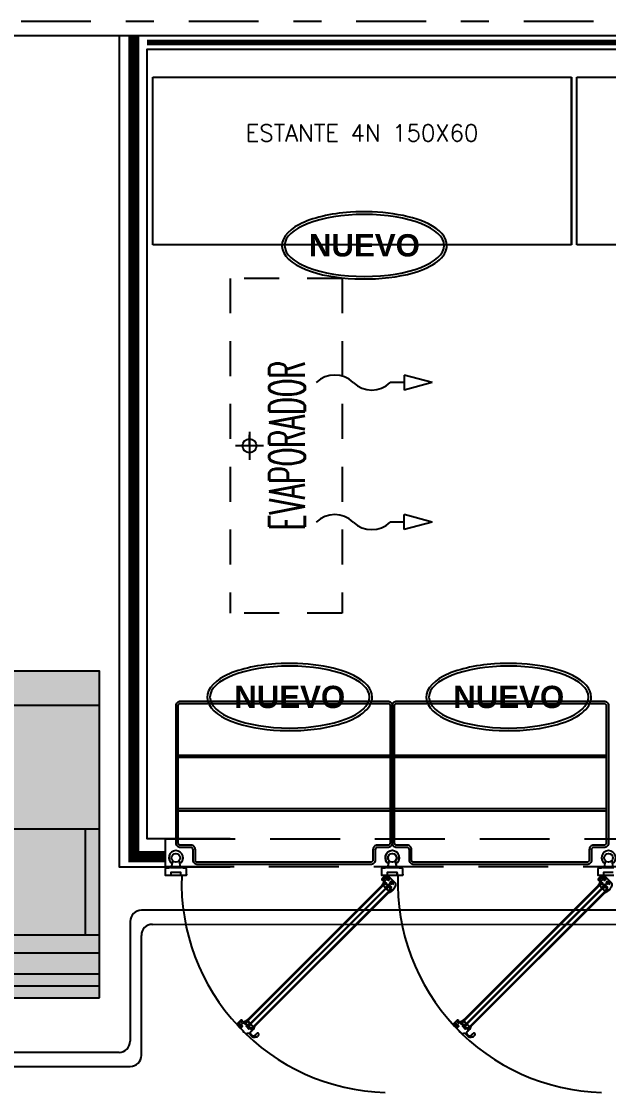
# Model space of a CAD drawing. Header units: millimetres. Extents: x 340 to 1003762, y 22 to 362022.
# Drawn here: x 423.4 to 425.502, y 86.508 to 90.346 of the extents above; entities that cross this region are included whole.
import ezdxf
from ezdxf.enums import TextEntityAlignment as Align
from ezdxf.xclip import XClip

# ---------------------------------------------------------------- set-up
doc = ezdxf.new("R2010")
doc.units = ezdxf.units.MM
doc.header["$XCLIPFRAME"] = 0
for name, pattern in [('LSBB_P_002 - PLANTA 1° NIVEL SALA DE VENTAS$0$000_ALTILLO PROPUESTA$0$HIDDEN', [0.375, 0.25, -0.125]), ('LSBB_P_002 - PLANTA 1° NIVEL SALA DE VENTAS$0$CONTINUOS', [0]), ('LSBB_P_002 - PLANTA 1° NIVEL SALA DE VENTAS$0$DASHDOT2', [0.5, 0.25, -0.125, 0, -0.125]), ('LSBB_P_002 - PLANTA 1° NIVEL SALA DE VENTAS$0$HIDDEN', [0.375, 0.25, -0.125])]:
    doc.linetypes.add(name, pattern=pattern)
for name, color, linetype in [('LSBB_P_002 - PLANTA 1° NIVEL SALA DE VENTAS$0$A-ACTIVOS NUEVOS', 20, 'Continuous'), ('LSBB_P_002 - PLANTA 1° NIVEL SALA DE VENTAS$0$A-Equipamiento acero inox', 8, 'Continuous'), ('LSBB_P_002 - PLANTA 1° NIVEL SALA DE VENTAS$0$A-EVAPORADOR', 8, 'Continuous'), ('LSBB_P_002 - PLANTA 1° NIVEL SALA DE VENTAS$0$A-LAYOUT', 7, 'Continuous'), ('LSBB_P_002 - PLANTA 1° NIVEL SALA DE VENTAS$0$A-MOBILIARIO', 8, 'Continuous'), ('LSBB_P_002 - PLANTA 1° NIVEL SALA DE VENTAS$0$A-Muebles', 8, 'Continuous'), ('LSBB_P_002 - PLANTA 1° NIVEL SALA DE VENTAS$0$A-MUEBLES FRIO', 2, 'Continuous'), ('LSBB_P_002 - PLANTA 1° NIVEL SALA DE VENTAS$0$A-PANEL CAMARA NUEVO', 10, 'LSBB_P_002 - PLANTA 1° NIVEL SALA DE VENTAS$0$CONTINUOS'), ('LSBB_P_002 - PLANTA 1° NIVEL SALA DE VENTAS$0$A-SALA DEFENSAS', 9, 'Continuous'), ('LSBB_P_002 - PLANTA 1° NIVEL SALA DE VENTAS$0$A-SE CONSTRUYE RELLENO', 10, 'LSBB_P_002 - PLANTA 1° NIVEL SALA DE VENTAS$0$CONTINUOS'), ('LSBB_P_002 - PLANTA 1° NIVEL SALA DE VENTAS$0$E-TABIQUE-CAMARA', 1, 'Continuous'), ('LSBB_P_002 - PLANTA 1° NIVEL SALA DE VENTAS$0$EJES', 8, 'LSBB_P_002 - PLANTA 1° NIVEL SALA DE VENTAS$0$DASHDOT2'), ('LSBB_P_002 - PLANTA 1° NIVEL SALA DE VENTAS$0$LAYOUT$0$A-SALA-HATCH-FIAMBRES', 30, 'Continuous'), ('LSBB_P_002 - PLANTA 1° NIVEL SALA DE VENTAS$0$MUEBLES DE FRIO', 4, 'Continuous'), ('XREF', 7, 'Continuous')]:
    doc.layers.add(name, color=color, linetype=linetype)
doc.styles.add('LSBB_P_002 - PLANTA 1° NIVEL SALA DE VENTAS$0$ARIAL', font='')
doc.styles.add('LSBB_P_002 - PLANTA 1° NIVEL SALA DE VENTAS$0$REF-LAYOUT N+0.00 E 03$0$REF-LAYOUT N+0.00 E 02$0$1301_Sala de Venta$0$ARQ', font='SIMPLEX.shx')
doc.styles.add('LSBB_P_002 - PLANTA 1° NIVEL SALA DE VENTAS$0$ROMANS', font='romans')
doc.styles.add('LSBB_P_002 - PLANTA 1° NIVEL SALA DE VENTAS$0$ROMANS20', font='ROMANS8.SHX', dxfattribs={"width": 0.9, "height": 2})
doc.styles.get('LSBB_P_002 - PLANTA 1° NIVEL SALA DE VENTAS$0$ARIAL').set_extended_font_data('Arial', bold=True)

# ---------------------------------------------------------------- blocks, each defined once
blk = doc.blocks.new('LSBB_P_002 - PLANTA 1° NIVEL SALA DE VENTAS$0$1301_plate_1$0$PLANTA$0$A$C5A5E64FF')
at = {"color": 0}
for p, q in [((0, 0, 0), (0, 60, 0)), ((0, 60, 0), (150, 60, 0)), ((150, 60, 0), (150, 0, 0)), ((150, 0, 0), (150, 60, 0)), ((150, 0, 0), (0, 0, 0))]:
    blk.add_line(p, q, dxfattribs=at)
blk = doc.blocks.new('LSBB_P_002 - PLANTA 1° NIVEL SALA DE VENTAS$0$A$C529333AF')
at = {"layer": 'LSBB_P_002 - PLANTA 1° NIVEL SALA DE VENTAS$0$A-ACTIVOS NUEVOS', "extrusion": (0, 0, -1)}
blk.add_ellipse((0, 0), major_axis=(0.2855, 0), ratio=0.388575, dxfattribs=at)
at = {"layer": 'LSBB_P_002 - PLANTA 1° NIVEL SALA DE VENTAS$0$A-ACTIVOS NUEVOS'}
blk.add_open_spline([(0.2955, 0), (0.2955, -0.021), (0.2828, -0.0409), (0.2407, -0.0737), (0.2108, -0.0875), (0.0693, -0.1291), (-0.0893, -0.1272), (-0.2453, -0.0748), (-0.2842, -0.048), (-0.3027, 0.019), (-0.2777, 0.0523), (-0.188, 0.0987), (-0.1218, 0.1143), (0.0524, 0.1263), (0.163, 0.1102), (0.2698, 0.0572), (0.2955, 0.0303), (0.2955, 0)], degree=3, knots=[0, 0, 0, 0, 0.461791, 0.461791, 0.923583, 0.923583, 2.283227, 2.283227, 3.034626, 3.034626, 3.786024, 3.786024, 4.537423, 4.537423, 5.618495, 5.618495, 6.283185, 6.283185, 6.283185, 6.283185], dxfattribs=at)
at = {"layer": 'LSBB_P_002 - PLANTA 1° NIVEL SALA DE VENTAS$0$A-ACTIVOS NUEVOS', "insert": (0, 0), "char_height": 0.08, "attachment_point": 5, "style": 'LSBB_P_002 - PLANTA 1° NIVEL SALA DE VENTAS$0$ARIAL'}
blk.add_mtext_dynamic_manual_height_columns('NUEVO', width=0.536552, gutter_width=0.7, heights=[0], dxfattribs=at)
blk = doc.blocks.new('LSBB_P_002 - PLANTA 1° NIVEL SALA DE VENTAS$0$EVC5-302-22')
at = {"linetype": 'LSBB_P_002 - PLANTA 1° NIVEL SALA DE VENTAS$0$HIDDEN', "ltscale": 0.5}
for p, q in [((2.3, -0.1), (1.1, -0.1)), ((1.1, -0.5), (1.1, -0.1)), ((2.3, -0.5), (2.3, -0.1)), ((2.3, -0.5), (1.1, -0.5))]:
    blk.add_line(p, q, dxfattribs=at)
for p, q in [((1.7, -0.2188), (1.7, -0.1188)), ((1.75, -0.1688), (1.65, -0.1688)), ((1.7, -0.1688), (1.74, -0.1688)), ((1.4269, -0.7226), (1.4269, -0.6726)), ((1.9269, -0.7226), (1.9269, -0.6726)), ((1.4001, -0.7226), (1.4537, -0.7226)), ((1.4269, -0.8226), (1.4001, -0.7226)), ((1.4269, -0.8226), (1.4537, -0.7226)), ((1.9537, -0.7226), (1.9001, -0.7226)), ((1.9269, -0.8226), (1.9001, -0.7226)), ((1.9269, -0.8226), (1.9537, -0.7226))]:
    blk.add_line(p, q)
blk.add_circle((1.7, -0.1688), 0.025)
for centre, start, end in [((1.3584, -0.4738), 315.9581, 44.0419), ((1.8584, -0.4738), 315.9581, 44.0419), ((1.4954, -0.6063), 135.9581, 224.0419), ((1.9954, -0.6063), 135.9581, 224.0419)]:
    blk.add_arc(centre, 0.0953, start, end)
at = {"style": 'LSBB_P_002 - PLANTA 1° NIVEL SALA DE VENTAS$0$ROMANS20', "width": 0.55}
blk.add_text('EVAPORADOR', height=0.128, dxfattribs=at).set_placement((1.7009, -0.3034), align=Align.MIDDLE)
blk = doc.blocks.new('LSBB_P_002 - PLANTA 1° NIVEL SALA DE VENTAS$0$REF-LAYOUT N+0.00 E 03$0$REF-LAYOUT N+0.00 E 02$0$1301_Sala de Venta$0$VITRINA_2448_X_1170')
h = blk.add_hatch(color=256)
h.dxf.hatch_style = 1
h.paths.add_polyline_path([(-2883.08, -5350.77), (-2883.08, -5233.77), (-3127.88, -5233.77), (-3127.88, -5350.77)])
h.paths.add_polyline_path([(-3083.16, -5281.93), (-2924.23, -5281.93), (-2924.23, -5259.43), (-3083.16, -5259.43)], flags=24)
at = {"layer": 'LSBB_P_002 - PLANTA 1° NIVEL SALA DE VENTAS$0$A-MUEBLES FRIO', "linetype": 'Continuous'}
for p, q in [((-3127.88, -5245.92), (-2883.08, -5245.92)), ((-2883.08, -5290.27), (-3127.88, -5290.27)), ((-3122.88, -5328.13), (-3122.88, -5290.27)), ((-3007.98, -5290.27), (-3007.98, -5328.13)), ((-3002.98, -5290.27), (-3002.98, -5328.13)), ((-2888.08, -5328.13), (-2888.08, -5290.27)), ((-3055.58, -5295.57), (-3080.41, -5322.33)), ((-2930.74, -5295.57), (-2955.57, -5322.33)), ((-3061.98, -5297.41), (-3078.1, -5314.59)), ((-2937.15, -5297.41), (-2953.27, -5314.59)), ((-3060.11, -5305.76), (-3073.96, -5320.44)), ((-2935.27, -5305.76), (-2949.12, -5320.44)), ((-3127.88, -5328.13), (-2883.08, -5328.13)), ((-3127.88, -5334.6), (-2883.08, -5334.6)), ((-3127.88, -5342.14), (-2883.08, -5342.14)), ((-3127.88, -5346.45), (-2883.08, -5346.45))]:
    blk.add_line(p, q, dxfattribs=at)
blk.add_lwpolyline([(-2883.08, -5350.77), (-2883.08, -5233.77), (-3127.88, -5233.77), (-3127.88, -5350.77), (-3127.88, -5233.77), (-3127.88, -5350.77)], close=True, dxfattribs=at)
at = {"layer": 'LSBB_P_002 - PLANTA 1° NIVEL SALA DE VENTAS$0$A-MUEBLES FRIO', "insert": (-3079.41, -5263.18), "char_height": 15, "attachment_point": 1, "style": 'LSBB_P_002 - PLANTA 1° NIVEL SALA DE VENTAS$0$REF-LAYOUT N+0.00 E 03$0$REF-LAYOUT N+0.00 E 02$0$1301_Sala de Venta$0$ARQ'}
blk.add_mtext('VITRINA 2448', dxfattribs=at)
blk = doc.blocks.new('LSBB_P_002 - PLANTA 1° NIVEL SALA DE VENTAS$0$1301_Sala de Venta$0$1301_Sala de Venta$0$1301_Sala de Venta$0$1404_Sala de ventas$0$1404_Sala de Ventas$0$A$C7A6E1E93')
at = {"color": 0}
for p, q in [((0.0325, 0.7354), (0.067, 0.7354)), ((0.0325, 0.0249), (0.067, 0.0249)), ((0.058, 0.0081), (0.0406, 0.0081)), ((0.0498, 0.0164), (0.0498, 0.0011))]:
    blk.add_line(p, q, dxfattribs=at)
for points in [[(0.0719, 0.7558), (0.0702, 0.7558), (0.0702, 0.7584), (0.0727, 0.7584), (0.0727, 0.76), (0.0487, 0.76), (0.0487, 0.7606, 1), (0.0467, 0.7606), (0.0467, 0.76), (0.0405, 0.76), (0.0394, 0.7599, 0.293134), (0.033, 0.7544, -0.234468), (0.0302, 0.7515), (0.0157, 0.7515, 0.118414), (0.0114, 0.7505, 0.168377), (0.0013, 0.7399, 0.176796), (0.0005, 0.7302, 0.768033), (0.009, 0.7303, 0.151695), (0.0087, 0.737, -0.441885), (0.0147, 0.7484, -0.190584), (0.0259, 0.747, -0.259757), (0.0288, 0.7424, -0.04595), (0.0286, 0.7377, 0.144213), (0.0308, 0.7211, 0.215642), (0.0314, 0.7207), (0.0317, 0.7207), (0.0317, 0.7194), (0.0325, 0.7194), (0.0325, 0.7354), (0.0402, 0.7354), (0.0402, 0.7402), (0.0529, 0.7402), (0.0556, 0.7353), (0.0613, 0.7353), (0.0613, 0.7373), (0.0692, 0.7373), (0.0692, 0.7349, -0.164734), (0.068, 0.7315, 0.136658), (0.067, 0.7289), (0.067, 0.7213, 1), (0.0682, 0.7213), (0.0682, 0.7273, -0.204799), (0.0699, 0.7314, 0.17093), (0.071, 0.7335), (0.071, 0.7499), (0.0686, 0.7499), (0.0686, 0.749), (0.0638, 0.749), (0.0638, 0.7551), (0.0711, 0.7551), (0.0711, 0.7532), (0.0719, 0.7532), (0.0719, 0.7558)], [(0.0766, 0.0051), (0.0766, 0.0044), (0.0766, 0.0044), (0.0715, 0.0044), (0.0715, 0.0035), (0.071, 0.0035), (0.071, 0.0035), (0.071, 0.0031), (0.0702, 0.0031), (0.0707, 0.002), (0.0726, 0.002), (0.0726, 0), (0.0422, 0, -0.036957), (0.0394, 0.0002, -0.13065), (0.0362, 0.0016, -0.13964), (0.0314, 0.0082, -0.065267), (0.0283, 0.0223, -0.114726), (0.0307, 0.0389), (0.0317, 0.0389), (0.0317, 0.0409), (0.0325, 0.0409), (0.0325, 0.0309), (0.0305, 0.0309), (0.0305, 0.0249), (0.0393, 0.0249), (0.0393, 0.0202), (0.0528, 0.0202), (0.0558, 0.0248), (0.0613, 0.0248), (0.0613, 0.0226), (0.0692, 0.0226), (0.0692, 0.0255, 0.188034), (0.0681, 0.0295, -0.113451), (0.067, 0.0315), (0.067, 0.0389), (0.0686, 0.0389), (0.0686, 0.0335, 0.188858), (0.0696, 0.0298, -0.181363), (0.071, 0.0261, 0.003414), (0.0711, 0.0222), (0.0711, 0.0103), (0.0685, 0.0103), (0.0685, 0.0108), (0.0636, 0.0108), (0.0636, 0.0052), (0.0687, 0.0052), (0.0687, 0.007), (0.0719, 0.007), (0.0719, 0.0051), (0.0766, 0.0051)]]:
    blk.add_lwpolyline(points, format="xyb", dxfattribs=at)
for points in [[(0.0325, 0.7354), (0.0354, 0.7354), (0.0354, 0.0249), (0.0325, 0.0249)], [(0.0357, 0.723), (0.0357, 0.7324), (0.0383, 0.735), (0.0451, 0.735), (0.0477, 0.7324), (0.0477, 0.723)], [(0.0367, 0.724), (0.0367, 0.732), (0.0387, 0.734), (0.0447, 0.734), (0.0467, 0.732), (0.0467, 0.724)], [(0.0483, 0.7354), (0.0512, 0.7354), (0.0512, 0.0249), (0.0483, 0.0249)], [(0.0639, 0.723), (0.0639, 0.7324), (0.0613, 0.735), (0.0544, 0.735), (0.0519, 0.7324), (0.0519, 0.723)], [(0.0629, 0.724), (0.0629, 0.732), (0.0609, 0.734), (0.0549, 0.734), (0.0529, 0.732), (0.0529, 0.724)], [(0.067, 0.7354), (0.0641, 0.7354), (0.0641, 0.0249), (0.067, 0.0249)], [(0.0357, 0.0373), (0.0357, 0.0279), (0.0383, 0.0253), (0.0451, 0.0253), (0.0477, 0.0279), (0.0477, 0.0373)], [(0.0367, 0.0363), (0.0367, 0.0283), (0.0387, 0.0263), (0.0447, 0.0263), (0.0467, 0.0283), (0.0467, 0.0363)], [(0.0639, 0.0373), (0.0639, 0.0279), (0.0613, 0.0253), (0.0544, 0.0253), (0.0519, 0.0279), (0.0519, 0.0373)], [(0.0629, 0.0363), (0.0629, 0.0283), (0.0609, 0.0263), (0.0549, 0.0263), (0.0529, 0.0283), (0.0529, 0.0363)]]:
    blk.add_lwpolyline(points, close=True, dxfattribs=at)
blk.add_lwpolyline([(0.0839, 0.0066), (0.0839, 0.0196, 0.20871), (0.0833, 0.0209, -0.146491), (0.0831, 0.0213), (0.0831, 0.0237, 1), (0.0797, 0.0237), (0.0797, 0.0179), (0.078, 0.0179, -0.414028), (0.0776, 0.0183), (0.0776, 0.0242, 0.481881), (0.0767, 0.0249), (0.0711, 0.0228), (0.0711, 0.011), (0.0674, 0.011, 1), (0.0674, 0.007), (0.0711, 0.007), (0.0711, 0.0077), (0.0719, 0.0077), (0.0719, 0.0051), (0.0768, 0.0051, 0.426198), (0.0781, 0.0064, 0.091689), (0.0773, 0.0098, -0.119072), (0.0769, 0.012, -0.481036), (0.0774, 0.0123), (0.0792, 0.0118), (0.0792, 0.0075, 0.428658), (0.08, 0.0066), (0.0839, 0.0066)], format="xyb", close=True, dxfattribs=at)
for radius in [0.00548, 0.00298]:
    blk.add_circle((0.0498, 0.0081), radius, dxfattribs=at)
blk = doc.blocks.new('LSBB_P_002 - PLANTA 1° NIVEL SALA DE VENTAS$0$1301_Sala de Venta$0$1301_Sala de Venta$0$1301_Sala de Venta$0$1404_Sala de ventas$0$1404_Sala de Ventas$0$A$C351C073D')
at = {"color": 0}
blk.add_lwpolyline([(0.2444, 0.5627), (0.2475, 0.5658), (0.2607, 0.5526), (0.2578, 0.5497), (0.253, 0.5545), (0.2516, 0.553), (0.2557, 0.5489), (0.256, 0.5484, -0.287577), (0.2559, 0.5475, -0.199432), (0.2535, 0.546, 0.061779), (0.2508, 0.5452), (0.2423, 0.5537), (0.2406, 0.552), (0.2412, 0.5513), (0.2379, 0.548), (0.2337, 0.5522), (0.2387, 0.5572), (0.2402, 0.5558), (0.2408, 0.5565), (0.2386, 0.5587), (0.2408, 0.5609, -0.401745), (0.244, 0.561, -0.104382), (0.2456, 0.5586, 0.188831), (0.2469, 0.5574), (0.248, 0.5584), (0.2445, 0.5618, -0.350944), (0.2444, 0.5627)], format="xyb", dxfattribs=at)
blk.add_arc((0.7519, 0.0142), 0.7523, 88.0574, 178.2449, dxfattribs=at)
at = {"color": 0, "rotation": 45}
blk.add_blockref('LSBB_P_002 - PLANTA 1° NIVEL SALA DE VENTAS$0$1301_Sala de Venta$0$1301_Sala de Venta$0$1301_Sala de Venta$0$1404_Sala de ventas$0$1404_Sala de Ventas$0$A$C7A6E1E93', (0.7224, -0.0267), dxfattribs=at)
blk = doc.blocks.new('LSBB_P_002 - PLANTA 1° NIVEL SALA DE VENTAS$0$SVLY')
at = {"layer": 'LSBB_P_002 - PLANTA 1° NIVEL SALA DE VENTAS$0$A-MUEBLES FRIO'}
for p, q in [((1039.2505, 302.5372), (1040.0085, 302.5372)), ((1039.2505, 302.5292), (1040.0085, 302.5292)), ((1040.0248, 302.5372), (1040.7828, 302.5372)), ((1040.0248, 302.5292), (1040.7828, 302.5292)), ((1039.2505, 302.3452), (1040.0085, 302.3452)), ((1039.2505, 302.3372), (1040.0085, 302.3372)), ((1040.0248, 302.3452), (1040.7828, 302.3452)), ((1040.0248, 302.3372), (1040.7828, 302.3372))]:
    blk.add_line(p, q, dxfattribs=at)
for points in [[(1040.0165, 302.7142), (1040.0165, 302.2222, -0.414214), (1040.0005, 302.2062), (1039.9635, 302.2062, 0.414214), (1039.9555, 302.1982), (1039.9555, 302.1612, -0.414214), (1039.9395, 302.1452), (1039.3195, 302.1452, -0.414214), (1039.3035, 302.1612), (1039.3035, 302.1982, 0.414214), (1039.2955, 302.2062), (1039.2585, 302.2062, -0.414214), (1039.2425, 302.2222), (1039.2425, 302.7142, -0.414214), (1039.2585, 302.7302), (1040.0005, 302.7302, -0.414214)], [(1040.0085, 302.7142), (1040.0085, 302.2222, -0.414214), (1040.0005, 302.2142), (1039.9635, 302.2142, 0.414214), (1039.9475, 302.1982), (1039.9475, 302.1612, -0.414214), (1039.9395, 302.1532), (1039.3195, 302.1532, -0.414214), (1039.3115, 302.1612), (1039.3115, 302.1982, 0.414214), (1039.2955, 302.2142), (1039.2585, 302.2142, -0.414214), (1039.2505, 302.2222), (1039.2505, 302.7142, -0.414214), (1039.2585, 302.7222), (1040.0005, 302.7222, -0.414214)], [(1040.7908, 302.7142), (1040.7908, 302.2222, -0.414214), (1040.7748, 302.2062), (1040.7378, 302.2062, 0.414214), (1040.7298, 302.1982), (1040.7298, 302.1612, -0.414214), (1040.7138, 302.1452), (1040.0938, 302.1452, -0.414214), (1040.0778, 302.1612), (1040.0778, 302.1982, 0.414214), (1040.0698, 302.2062), (1040.0328, 302.2062, -0.414214), (1040.0168, 302.2222), (1040.0168, 302.7142, -0.414214), (1040.0328, 302.7302), (1040.7748, 302.7302, -0.414214)], [(1040.7828, 302.7142), (1040.7828, 302.2222, -0.414214), (1040.7748, 302.2142), (1040.7378, 302.2142, 0.414214), (1040.7218, 302.1982), (1040.7218, 302.1612, -0.414214), (1040.7138, 302.1532), (1040.0938, 302.1532, -0.414214), (1040.0858, 302.1612), (1040.0858, 302.1982, 0.414214), (1040.0698, 302.2142), (1040.0328, 302.2142, -0.414214), (1040.0248, 302.2222), (1040.0248, 302.7142, -0.414214), (1040.0328, 302.7222), (1040.7748, 302.7222, -0.414214)]]:
    blk.add_lwpolyline(points, format="xyb", close=True, dxfattribs=at)
for points in [[(1039.212, 302.1053), (1039.212, 302.1056), (1039.2046, 302.1056), (1039.2046, 302.1296, -0.323514), (1039.2069, 302.1327), (1039.216, 302.1327), (1039.216, 302.1347), (1039.2201, 302.1347), (1039.2201, 302.1359), (1039.2184, 302.1359), (1039.2184, 302.1371), (1039.2204, 302.1379), (1039.2224, 302.1379), (1039.2224, 302.1348), (1039.2609, 302.1348), (1039.2609, 302.138), (1039.2634, 302.138), (1039.265, 302.1372), (1039.265, 302.136), (1039.2635, 302.136), (1039.2635, 302.1348), (1039.2674, 302.1348), (1039.2674, 302.1327), (1039.2756, 302.1327, -0.362497), (1039.2786, 302.1302), (1039.2786, 302.1104), (1039.2795, 302.1104), (1039.2795, 302.1087), (1039.2786, 302.1087), (1039.2786, 302.1055), (1039.2691, 302.1055), (1039.2691, 302.1061), (1039.26, 302.1061), (1039.26, 302.1148, 0.357026), (1039.2586, 302.1165), (1039.2251, 302.1165, 0.363742), (1039.2235, 302.1151), (1039.2235, 302.1072), (1039.26, 302.1072), (1039.26, 302.1061), (1039.2129, 302.1061), (1039.2129, 302.1053), (1039.212, 302.1053)], [(1039.9863, 302.1053), (1039.9863, 302.1056), (1039.979, 302.1056), (1039.979, 302.1296, -0.323514), (1039.9812, 302.1327), (1039.9903, 302.1327), (1039.9903, 302.1347), (1039.9944, 302.1347), (1039.9944, 302.1359), (1039.9928, 302.1359), (1039.9928, 302.1371), (1039.9947, 302.1379), (1039.9967, 302.1379), (1039.9967, 302.1348), (1040.0352, 302.1348), (1040.0352, 302.138), (1040.0377, 302.138), (1040.0394, 302.1372), (1040.0394, 302.136), (1040.0379, 302.136), (1040.0379, 302.1348), (1040.0418, 302.1348), (1040.0418, 302.1327), (1040.0499, 302.1327, -0.362497), (1040.053, 302.1302), (1040.053, 302.1104), (1040.0539, 302.1104), (1040.0539, 302.1087), (1040.053, 302.1087), (1040.053, 302.1055), (1040.0434, 302.1055), (1040.0434, 302.1061), (1040.0343, 302.1061), (1040.0343, 302.1148, 0.357026), (1040.033, 302.1165), (1039.9995, 302.1165, 0.363742), (1039.9978, 302.1151), (1039.9978, 302.1072), (1040.0343, 302.1072), (1040.0343, 302.1061), (1039.9873, 302.1061), (1039.9873, 302.1053), (1039.9863, 302.1053)], [(1039.987, 302.1053), (1039.987, 302.1056), (1039.9796, 302.1056), (1039.9796, 302.1296, -0.323514), (1039.9819, 302.1327), (1039.991, 302.1327), (1039.991, 302.1347), (1039.9951, 302.1347), (1039.9951, 302.1359), (1039.9934, 302.1359), (1039.9934, 302.1371), (1039.9954, 302.1379), (1039.9974, 302.1379), (1039.9974, 302.1348), (1040.0359, 302.1348), (1040.0359, 302.138), (1040.0384, 302.138), (1040.04, 302.1372), (1040.04, 302.136), (1040.0385, 302.136), (1040.0385, 302.1348), (1040.0424, 302.1348), (1040.0424, 302.1327), (1040.0506, 302.1327, -0.362497), (1040.0536, 302.1302), (1040.0536, 302.1104), (1040.0545, 302.1104), (1040.0545, 302.1087), (1040.0536, 302.1087), (1040.0536, 302.1055), (1040.0441, 302.1055), (1040.0441, 302.1061), (1040.035, 302.1061), (1040.035, 302.1148, 0.357026), (1040.0336, 302.1165), (1040.0001, 302.1165, 0.363742), (1039.9985, 302.1151), (1039.9985, 302.1072), (1040.035, 302.1072), (1040.035, 302.1061), (1039.9879, 302.1061), (1039.9879, 302.1053), (1039.987, 302.1053)], [(1040.7613, 302.1053), (1040.7613, 302.1056), (1040.754, 302.1056), (1040.754, 302.1296, -0.323514), (1040.7562, 302.1327), (1040.7653, 302.1327), (1040.7653, 302.1347), (1040.7694, 302.1347), (1040.7694, 302.1359), (1040.7678, 302.1359), (1040.7678, 302.1371), (1040.7697, 302.1379), (1040.7717, 302.1379), (1040.7717, 302.1348), (1040.8102, 302.1348)], [(1040.808, 302.1165), (1040.7745, 302.1165, 0.363742), (1040.7728, 302.1151), (1040.7728, 302.1072), (1040.8093, 302.1072)]]:
    blk.add_lwpolyline(points, format="xyb", dxfattribs=at)
for points in [[(1039.253, 302.1585), (1039.257, 302.1348), (1039.2267, 302.1348), (1039.2308, 302.1585)], [(1040.0273, 302.1585), (1040.0313, 302.1348), (1040.0011, 302.1348), (1040.0051, 302.1585)], [(1040.0279, 302.1585), (1040.0319, 302.1348), (1040.0017, 302.1348), (1040.0057, 302.1585)], [(1040.8093, 302.1061), (1040.7623, 302.1061), (1040.7623, 302.1053), (1040.7613, 302.1053)], [(1040.8023, 302.1585), (1040.8063, 302.1348), (1040.776, 302.1348), (1040.7801, 302.1585)]]:
    blk.add_lwpolyline(points, dxfattribs=at)
at = {"layer": 'LSBB_P_002 - PLANTA 1° NIVEL SALA DE VENTAS$0$A-SALA DEFENSAS', "color": 1, "linetype": 'Continuous'}
for p, q in [((1044.9217, 301.9813), (1039.1182, 301.9813)), ((1039.0782, 301.9413), (1039.0782, 301.512)), ((1039.1582, 301.9307), (1044.9217, 301.9313)), ((1039.1182, 301.4614), (1039.1182, 301.8907)), ((1039.0382, 301.472), (1032.7698, 301.472)), ((1032.7698, 301.4208), (1039.0782, 301.4214))]:
    blk.add_line(p, q, dxfattribs=at)
for centre, start, end in [((1039.1182, 301.9413), 90, 180), ((1039.1582, 301.8907), 90.0055, 180), ((1039.0382, 301.512), 270, 0), ((1039.0782, 301.4614), 270.0055, 0)]:
    blk.add_arc(centre, 0.04, start, end, dxfattribs=at)
at = {"layer": 'LSBB_P_002 - PLANTA 1° NIVEL SALA DE VENTAS$0$MUEBLES DE FRIO'}
for centre in [(1039.2419, 302.1693), (1040.0162, 302.1693), (1040.0168, 302.1693), (1040.7912, 302.1693)]:
    blk.add_circle(centre, 0.0155, dxfattribs=at)
for centre in [(1039.2419, 302.1693), (1040.0162, 302.1693), (1040.0168, 302.1693), (1040.7912, 302.1693)]:
    blk.add_arc(centre, 0.0255, 299.3349, 240.6651, dxfattribs=at)
at = {"layer": 'LSBB_P_002 - PLANTA 1° NIVEL SALA DE VENTAS$0$A-MUEBLES FRIO', "rotation": 90}
for p in [(1040.0286, 301.3281), (1040.8029, 301.3281)]:
    blk.add_blockref('LSBB_P_002 - PLANTA 1° NIVEL SALA DE VENTAS$0$1301_Sala de Venta$0$1301_Sala de Venta$0$1301_Sala de Venta$0$1404_Sala de ventas$0$1404_Sala de Ventas$0$A$C351C073D', p, dxfattribs=at)
at = {"layer": 'LSBB_P_002 - PLANTA 1° NIVEL SALA DE VENTAS$0$LAYOUT$0$A-SALA-HATCH-FIAMBRES', "xscale": 0.01, "yscale": 0.01, "zscale": 0.01}
blk.add_blockref('LSBB_P_002 - PLANTA 1° NIVEL SALA DE VENTAS$0$REF-LAYOUT N+0.00 E 03$0$REF-LAYOUT N+0.00 E 02$0$1301_Sala de Venta$0$VITRINA_2448_X_1170', (1067.7995, 355.1749), dxfattribs=at)
blk = doc.blocks.new('LSBB_P_002 - PLANTA 1° NIVEL SALA DE VENTAS$0$ESTANTE 4N 150X80')
for p, q in [((0, 0, 0), (0, 60, 0)), ((0, 60, 0), (150, 60, 0)), ((150, 60, 0), (150, 0, 0)), ((150, 0, 0), (150, 60, 0)), ((150, 0, 0), (0, 0, 0))]:
    blk.add_line(p, q)
at = {"layer": 'LSBB_P_002 - PLANTA 1° NIVEL SALA DE VENTAS$0$A-MOBILIARIO', "ltscale": 0.25, "insert": (74.95, 40.02), "char_height": 6, "width": 114.6377, "attachment_point": 5, "style": 'LSBB_P_002 - PLANTA 1° NIVEL SALA DE VENTAS$0$ROMANS'}
blk.add_mtext('\\A1;ESTANTE 4N 150X60', dxfattribs=at)
blk = doc.blocks.new('LSBB_P_002 - PLANTA 1° NIVEL SALA DE VENTAS', base_point=(223.5696, 14.2202))
at = {"layer": 'LSBB_P_002 - PLANTA 1° NIVEL SALA DE VENTAS$0$A-PANEL CAMARA NUEVO'}
for points in [[(839.0387, 305.1156), (839.0387, 302.1373), (839.0387, 302.1373), (839.0387, 302.1373)], [(839.0387, 305.1156), (843.2395, 305.1156)], [(839.1387, 305.0656), (839.1387, 305.0656), (843.2395, 305.0656), (843.2395, 305.0656), (843.2395, 305.0156), (843.2395, 304.9656), (843.5895, 304.9656), (843.6395, 304.9656), (843.6395, 305.1156), (843.6395, 305.1156)], [(839.4362, 302.2373), (839.1387, 302.2373), (839.1387, 305.0656)], [(839.0387, 302.1373), (839.4362, 302.1373)]]:
    blk.add_lwpolyline(points, dxfattribs=at)
at = {"layer": 'LSBB_P_002 - PLANTA 1° NIVEL SALA DE VENTAS$0$A-PANEL CAMARA NUEVO', "linetype": 'LSBB_P_002 - PLANTA 1° NIVEL SALA DE VENTAS$0$000_ALTILLO PROPUESTA$0$HIDDEN'}
blk.add_lwpolyline([(839.2046, 302.2373), (844.7, 302.2373), (844.7, 302.1373), (839.2046, 302.1373)], close=True, dxfattribs=at)
at = {"layer": 'LSBB_P_002 - PLANTA 1° NIVEL SALA DE VENTAS$0$A-SE CONSTRUYE RELLENO'}
for points, const_width in [([(839.0915, 305.1156), (839.0915, 302.1807)], 0.04), ([(839.1379, 305.0897), (843.2656, 305.0897), (843.2656, 304.989), (843.6165, 304.989), (843.6165, 305.0895), (843.6395, 305.0895)], 0.02), ([(839.0717, 302.1733), (839.2046, 302.1733)], 0.04)]:
    blk.add_lwpolyline(points, dxfattribs=dict(at, const_width=const_width))
at = {"layer": 'LSBB_P_002 - PLANTA 1° NIVEL SALA DE VENTAS$0$E-TABIQUE-CAMARA'}
blk.add_line((835.6895, 305.1156), (843.2895, 305.1156), dxfattribs=at)
at = {"layer": 'LSBB_P_002 - PLANTA 1° NIVEL SALA DE VENTAS$0$EJES'}
blk.add_line((879.7376, 305.1656), (769.0572, 305.1656), dxfattribs=at)
at = {"layer": 'LSBB_P_002 - PLANTA 1° NIVEL SALA DE VENTAS$0$A-ACTIVOS NUEVOS'}
for p in [(839.9168, 304.3629), (839.6493, 302.7449), (840.4334, 302.7449)]:
    blk.add_blockref('LSBB_P_002 - PLANTA 1° NIVEL SALA DE VENTAS$0$A$C529333AF', p, dxfattribs=at)
at = {"layer": 'LSBB_P_002 - PLANTA 1° NIVEL SALA DE VENTAS$0$A-Equipamiento acero inox', "xscale": 0.01, "yscale": 0.01, "zscale": 0.01}
for p in [(839.1588, 304.3656), (840.6777, 304.3656)]:
    blk.add_blockref('LSBB_P_002 - PLANTA 1° NIVEL SALA DE VENTAS$0$ESTANTE 4N 150X80', p, dxfattribs=at)
at = {"layer": 'LSBB_P_002 - PLANTA 1° NIVEL SALA DE VENTAS$0$A-EVAPORADOR', "rotation": 90}
blk.add_blockref('LSBB_P_002 - PLANTA 1° NIVEL SALA DE VENTAS$0$EVC5-302-22', (839.3367, 301.945), dxfattribs=at)
at = {"layer": 'LSBB_P_002 - PLANTA 1° NIVEL SALA DE VENTAS$0$A-LAYOUT', "color": 1}
blk.add_blockref('LSBB_P_002 - PLANTA 1° NIVEL SALA DE VENTAS$0$SVLY', (-200, 0), dxfattribs=at)
at = {"layer": 'LSBB_P_002 - PLANTA 1° NIVEL SALA DE VENTAS$0$A-Muebles', "lineweight": 0, "xscale": 0.00999999999999998, "yscale": 0.00999999999999998, "zscale": 0.00999999999999998, "rotation": 0.0007796708135232249}
for p in [(839.1588, 304.3656), (840.6777, 304.3656)]:
    blk.add_blockref('LSBB_P_002 - PLANTA 1° NIVEL SALA DE VENTAS$0$1301_plate_1$0$PLANTA$0$A$C5A5E64FF', p, dxfattribs=at)

msp = doc.modelspace()

# ---------------------------------------------------------------- block references
at = {"layer": 'XREF'}
ref = msp.add_blockref('LSBB_P_002 - PLANTA 1° NIVEL SALA DE VENTAS', (-191.719, -200.5998), dxfattribs=at)
XClip(ref).set_block_clipping_path([(755.454857474, 236.6800249606), (887.3150098981, 333.6713636781)])

doc.saveas('drawing.dxf')
